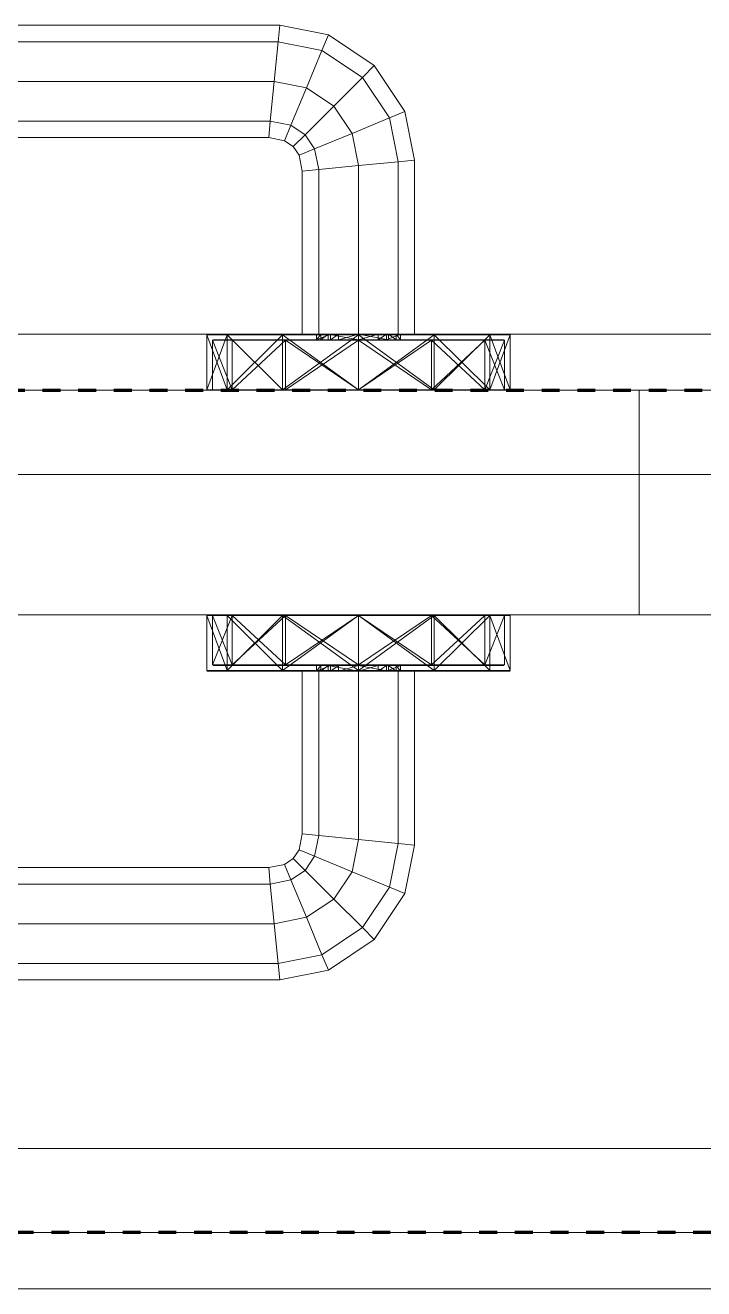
# Model space of a CAD drawing. Header units: millimetres. Extents: x -5300 to 98858, y -5196 to 93886.
# Drawn here: x 46512.7 to 46633.5, y 43005 to 43230 of the extents above; entities that cross this region are included whole.
import ezdxf

# ---------------------------------------------------------------- set-up
doc = ezdxf.new("R2010")
doc.units = ezdxf.units.MM
doc.linetypes.add('Штрих', pattern=[6.35, 3.175, -3.175])
doc.linetypes.add('Штрих_2_', pattern=[6.35, 3.175, -3.175])
for name, color, linetype, lineweight, true_color in [('_Разделитель помещений_', 4, 'Штрих', 70, 0x00ffff), ('Двери', 7, 'Continuous', 18, 0x7f7f7f), ('Стены', 7, 'Continuous', 18, 0x7f7f7f)]:
    doc.layers.add(name, color=color, linetype=linetype, lineweight=lineweight, true_color=true_color)

# ---------------------------------------------------------------- blocks, each defined once
blk = doc.blocks.new('СТВ_Перегородка_Кирпич 242319 - СТВ_Перегородка_Кирпич 2-249685-Подвал')
at = {"layer": 'Стены', "color": 254, "true_color": 0xd4d4d4}
blk.add_line((33750, 43150), (58000, 43150), dxfattribs=at)
blk = doc.blocks.new('СТВ_Перегородка_Кирпич 242319 - СТВ_Перегородка_Кирпич-249678-Подвал')
at = {"layer": 'Стены', "color": 254, "true_color": 0xd4d4d4}
for p, q in [((33750, 43165), (57830, 43165)), ((57830, 43165), (33750, 43165)), ((48235, 43165), (45265, 43165)), ((47610, 43165), (45910, 43165)), ((45910, 43165), (47610, 43165)), ((47610, 43165), (45910, 43165)), ((45910, 43165), (47610, 43165)), ((57830, 43150), (33750, 43150)), ((57830, 43150), (33750, 43150)), ((45250, 43150), (48250, 43150)), ((48250, 43150), (45250, 43150)), ((48250, 43150), (45250, 43150)), ((48235, 43150), (45265, 43150)), ((47610, 43150), (45910, 43150)), ((45910, 43150), (47610, 43150)), ((45910, 43150), (47610, 43150)), ((47610, 43150), (45910, 43150)), ((45910, 43150), (47610, 43150)), ((47610, 43150), (45910, 43150)), ((45910, 43150), (47610, 43150)), ((47610, 43150), (45910, 43150)), ((45250, 43030), (48250, 43030)), ((45250, 43030), (48250, 43030)), ((48250, 43030), (45250, 43030)), ((45250, 43030), (48250, 43030)), ((48250, 43030), (45250, 43030)), ((48235, 43030), (45265, 43030)), ((45910, 43030), (47610, 43030)), ((47610, 43030), (45910, 43030)), ((47610, 43030), (45910, 43030)), ((45910, 43030), (47610, 43030)), ((45910, 43030), (47610, 43030)), ((47610, 43030), (45910, 43030)), ((45910, 43030), (47610, 43030)), ((47610, 43030), (45910, 43030)), ((45250, 43015), (48250, 43015)), ((48250, 43015), (45250, 43015)), ((45265, 43015), (48235, 43015)), ((45910, 43015), (47610, 43015)), ((47610, 43015), (45910, 43015)), ((47610, 43015), (45910, 43015)), ((45910, 43015), (47610, 43015))]:
    blk.add_line(p, q, dxfattribs=at)
blk = doc.blocks.new('СТВ_Перегородка_Кирпич 242319 - СТВ_Перегородка_Кирпич 242319-249682-Подвал')
for name in ['СТВ_Перегородка_Кирпич 242319 - СТВ_Перегородка_Кирпич-249678-Подвал', 'СТВ_Перегородка_Кирпич 242319 - СТВ_Перегородка_Кирпич 2-249685-Подвал']:
    blk.add_blockref(name, (0, 0))
blk = doc.blocks.new('Д-29 242620 - Д-29-249708-Подвал')
at = {"layer": 'Двери', "color": 254, "true_color": 0xd4d4d4}
for p, q in [((46476.02, 43230), (46557.98, 43230)), ((46557.98, 43230), (46476.02, 43230)), ((46557.7, 43227.07), (46557.98, 43230)), ((46557.98, 43230), (46557.7, 43227.07)), ((46557.98, 43230), (46557.7, 43227.07)), ((46557.7, 43227.07), (46557.98, 43230)), ((46557.98, 43230), (46566.64, 43228.28)), ((46566.64, 43228.28), (46557.98, 43230)), ((46557.7, 43227.07), (46476.3, 43227.07)), ((46476.3, 43227.07), (46557.7, 43227.07)), ((46476.3, 43227.07), (46557.7, 43227.07)), ((46557.7, 43227.07), (46476.3, 43227.07)), ((46557, 43220), (46557.7, 43227.07)), ((46557.7, 43227.07), (46557, 43220)), ((46557.7, 43227.07), (46557, 43220)), ((46557, 43220), (46557.7, 43227.07)), ((46565.5, 43225.52), (46557.7, 43227.07)), ((46557.7, 43227.07), (46565.5, 43225.52)), ((46557.7, 43227.07), (46565.5, 43225.52)), ((46565.5, 43225.52), (46557.7, 43227.07)), ((46565.5, 43225.52), (46566.64, 43228.28)), ((46566.64, 43228.28), (46565.5, 43225.52)), ((46566.64, 43228.28), (46565.5, 43225.52)), ((46565.5, 43225.52), (46566.64, 43228.28)), ((46566.64, 43228.28), (46574.82, 43222.82)), ((46574.82, 43222.82), (46566.64, 43228.28)), ((46562.74, 43218.86), (46565.5, 43225.52)), ((46565.5, 43225.52), (46562.74, 43218.86)), ((46565.5, 43225.52), (46562.74, 43218.86)), ((46562.74, 43218.86), (46565.5, 43225.52)), ((46572.7, 43220.7), (46565.5, 43225.52)), ((46565.5, 43225.52), (46572.7, 43220.7)), ((46565.5, 43225.52), (46572.7, 43220.7)), ((46572.7, 43220.7), (46565.5, 43225.52)), ((46572.7, 43220.7), (46574.82, 43222.82)), ((46574.82, 43222.82), (46572.7, 43220.7)), ((46574.82, 43222.82), (46572.7, 43220.7)), ((46572.7, 43220.7), (46574.82, 43222.82)), ((46574.82, 43222.82), (46580.28, 43214.64)), ((46580.28, 43214.64), (46574.82, 43222.82)), ((46567.61, 43215.61), (46572.7, 43220.7)), ((46572.7, 43220.7), (46567.61, 43215.61)), ((46572.7, 43220.7), (46567.61, 43215.61)), ((46567.61, 43215.61), (46572.7, 43220.7)), ((46577.52, 43213.5), (46572.7, 43220.7)), ((46572.7, 43220.7), (46577.52, 43213.5)), ((46572.7, 43220.7), (46577.52, 43213.5)), ((46577.52, 43213.5), (46572.7, 43220.7)), ((46557, 43220), (46477, 43220)), ((46477, 43220), (46557, 43220)), ((46477, 43220), (46557, 43220)), ((46557, 43220), (46477, 43220)), ((46556.3, 43212.93), (46557, 43220)), ((46557, 43220), (46556.3, 43212.93)), ((46557, 43220), (46556.3, 43212.93)), ((46556.3, 43212.93), (46557, 43220)), ((46562.74, 43218.86), (46557, 43220)), ((46557, 43220), (46562.74, 43218.86)), ((46557, 43220), (46562.74, 43218.86)), ((46562.74, 43218.86), (46557, 43220)), ((46559.98, 43212.2), (46562.74, 43218.86)), ((46562.74, 43218.86), (46559.98, 43212.2)), ((46562.74, 43218.86), (46559.98, 43212.2)), ((46559.98, 43212.2), (46562.74, 43218.86)), ((46567.61, 43215.61), (46562.74, 43218.86)), ((46562.74, 43218.86), (46567.61, 43215.61)), ((46562.74, 43218.86), (46567.61, 43215.61)), ((46567.61, 43215.61), (46562.74, 43218.86)), ((46562.51, 43210.51), (46567.61, 43215.61)), ((46567.61, 43215.61), (46562.51, 43210.51)), ((46567.61, 43215.61), (46562.51, 43210.51)), ((46562.51, 43210.51), (46567.61, 43215.61)), ((46570.86, 43210.74), (46567.61, 43215.61)), ((46567.61, 43215.61), (46570.86, 43210.74)), ((46567.61, 43215.61), (46570.86, 43210.74)), ((46570.86, 43210.74), (46567.61, 43215.61)), ((46577.52, 43213.5), (46580.28, 43214.64)), ((46580.28, 43214.64), (46577.52, 43213.5)), ((46580.28, 43214.64), (46577.52, 43213.5)), ((46577.52, 43213.5), (46580.28, 43214.64)), ((46580.28, 43214.64), (46582, 43205.98)), ((46582, 43205.98), (46580.28, 43214.64)), ((46556.3, 43212.93), (46477.7, 43212.93)), ((46477.7, 43212.93), (46556.3, 43212.93)), ((46477.7, 43212.93), (46556.3, 43212.93)), ((46556.3, 43212.93), (46477.7, 43212.93)), ((46556.02, 43210), (46556.3, 43212.93)), ((46556.3, 43212.93), (46556.02, 43210)), ((46556.3, 43212.93), (46556.02, 43210)), ((46556.02, 43210), (46556.3, 43212.93)), ((46559.98, 43212.2), (46556.3, 43212.93)), ((46556.3, 43212.93), (46559.98, 43212.2)), ((46556.3, 43212.93), (46559.98, 43212.2)), ((46559.98, 43212.2), (46556.3, 43212.93)), ((46558.84, 43209.44), (46559.98, 43212.2)), ((46559.98, 43212.2), (46558.84, 43209.44)), ((46559.98, 43212.2), (46558.84, 43209.44)), ((46558.84, 43209.44), (46559.98, 43212.2)), ((46562.51, 43210.51), (46559.98, 43212.2)), ((46559.98, 43212.2), (46562.51, 43210.51)), ((46559.98, 43212.2), (46562.51, 43210.51)), ((46562.51, 43210.51), (46559.98, 43212.2)), ((46570.86, 43210.74), (46577.52, 43213.5)), ((46577.52, 43213.5), (46570.86, 43210.74)), ((46577.52, 43213.5), (46570.86, 43210.74)), ((46570.86, 43210.74), (46577.52, 43213.5)), ((46579.07, 43205.7), (46577.52, 43213.5)), ((46577.52, 43213.5), (46579.07, 43205.7)), ((46577.52, 43213.5), (46579.07, 43205.7)), ((46579.07, 43205.7), (46577.52, 43213.5)), ((46556.02, 43210), (46477.98, 43210)), ((46477.98, 43210), (46556.02, 43210)), ((46558.84, 43209.44), (46556.02, 43210)), ((46556.02, 43210), (46558.84, 43209.44)), ((46560.4, 43208.4), (46558.84, 43209.44)), ((46558.84, 43209.44), (46560.4, 43208.4)), ((46560.4, 43208.4), (46562.51, 43210.51)), ((46562.51, 43210.51), (46560.4, 43208.4)), ((46562.51, 43210.51), (46560.4, 43208.4)), ((46560.4, 43208.4), (46562.51, 43210.51)), ((46564.2, 43207.98), (46562.51, 43210.51)), ((46562.51, 43210.51), (46564.2, 43207.98)), ((46562.51, 43210.51), (46564.2, 43207.98)), ((46564.2, 43207.98), (46562.51, 43210.51)), ((46564.2, 43207.98), (46570.86, 43210.74)), ((46570.86, 43210.74), (46564.2, 43207.98)), ((46570.86, 43210.74), (46564.2, 43207.98)), ((46564.2, 43207.98), (46570.86, 43210.74)), ((46572, 43205), (46570.86, 43210.74)), ((46570.86, 43210.74), (46572, 43205)), ((46570.86, 43210.74), (46572, 43205)), ((46572, 43205), (46570.86, 43210.74)), ((46561.44, 43206.84), (46560.4, 43208.4)), ((46560.4, 43208.4), (46561.44, 43206.84)), ((46561.44, 43206.84), (46564.2, 43207.98)), ((46564.2, 43207.98), (46561.44, 43206.84)), ((46564.2, 43207.98), (46561.44, 43206.84)), ((46561.44, 43206.84), (46564.2, 43207.98)), ((46562, 43204.02), (46561.44, 43206.84)), ((46561.44, 43206.84), (46562, 43204.02)), ((46564.93, 43204.3), (46564.2, 43207.98)), ((46564.2, 43207.98), (46564.93, 43204.3)), ((46564.2, 43207.98), (46564.93, 43204.3)), ((46564.93, 43204.3), (46564.2, 43207.98)), ((46564.93, 43204.3), (46572, 43205)), ((46572, 43205), (46564.93, 43204.3)), ((46572, 43205), (46564.93, 43204.3)), ((46564.93, 43204.3), (46572, 43205)), ((46572, 43205), (46579.07, 43205.7)), ((46579.07, 43205.7), (46572, 43205)), ((46579.07, 43205.7), (46572, 43205)), ((46572, 43205), (46579.07, 43205.7)), ((46572, 43175), (46572, 43205)), ((46572, 43205), (46572, 43175)), ((46572, 43205), (46572, 43175)), ((46572, 43175), (46572, 43205)), ((46579.07, 43205.7), (46582, 43205.98)), ((46582, 43205.98), (46579.07, 43205.7)), ((46582, 43205.98), (46579.07, 43205.7)), ((46579.07, 43205.7), (46582, 43205.98)), ((46579.07, 43175), (46579.07, 43205.7)), ((46579.07, 43205.7), (46579.07, 43175)), ((46579.07, 43205.7), (46579.07, 43175)), ((46579.07, 43175), (46579.07, 43205.7)), ((46582, 43205.98), (46582, 43175)), ((46582, 43175), (46582, 43205.98)), ((46562, 43204.02), (46564.93, 43204.3)), ((46564.93, 43204.3), (46562, 43204.02)), ((46564.93, 43204.3), (46562, 43204.02)), ((46562, 43204.02), (46564.93, 43204.3)), ((46562, 43175), (46562, 43204.02)), ((46562, 43204.02), (46562, 43175)), ((46564.93, 43175), (46564.93, 43204.3)), ((46564.93, 43204.3), (46564.93, 43175)), ((46564.93, 43204.3), (46564.93, 43175)), ((46564.93, 43175), (46564.93, 43204.3)), ((45900, 43175), (47620, 43175)), ((47620, 43175), (45900, 43175)), ((47520, 43175), (46000, 43175)), ((46000, 43175), (47520, 43175)), ((46548.62, 43175), (46545, 43175)), ((46545, 43175), (46548.62, 43175)), ((46545, 43175), (46558.5, 43175)), ((46548.62, 43174.9), (46545, 43174.9)), ((46548.62, 43174.9), (46545, 43174.9)), ((46545, 43165.1), (46545, 43174.9)), ((46548.62, 43174.9), (46545, 43165.1)), ((46548.62, 43165.1), (46545, 43174.9)), ((46548.62, 43174.9), (46545, 43174.9)), ((46545, 43174.9), (46548.62, 43174.9)), ((46545, 43174.9), (46545, 43165.1)), ((46548.62, 43174.9), (46545, 43165.1)), ((46545, 43174.9), (46548.62, 43165.1)), ((46548.7, 43175), (46545.1, 43175)), ((46548.7, 43175), (46545.1, 43175)), ((46567, 43175), (46545.1, 43175)), ((46567, 43175), (46545.1, 43175)), ((46567, 43175), (46545.1, 43175)), ((46549.48, 43173.9), (46546, 43173.9)), ((46549.48, 43173.9), (46546, 43173.9)), ((46546, 43173.9), (46546, 43165.1)), ((46549.48, 43165.1), (46546, 43173.9)), ((46549.48, 43165.1), (46546, 43173.9)), ((46549.57, 43174), (46546.1, 43174)), ((46549.57, 43174), (46546.1, 43174)), ((46567, 43174), (46546.1, 43174)), ((46567, 43174), (46546.1, 43174)), ((46567, 43174), (46546.1, 43174)), ((46558.5, 43175), (46548.62, 43175)), ((46548.62, 43175), (46558.5, 43175)), ((46548.62, 43175), (46558.5, 43175)), ((46558.5, 43174.9), (46548.62, 43174.9)), ((46558.5, 43174.9), (46548.62, 43174.9)), ((46558.5, 43165.1), (46548.62, 43174.9)), ((46558.5, 43174.9), (46548.62, 43165.1)), ((46548.62, 43165.1), (46548.62, 43174.9)), ((46548.62, 43165.1), (46548.62, 43174.9)), ((46558.5, 43174.9), (46548.62, 43174.9)), ((46558.5, 43174.9), (46548.62, 43174.9)), ((46558.5, 43174.9), (46548.62, 43165.1)), ((46558.5, 43165.1), (46548.62, 43174.9)), ((46548.62, 43174.9), (46548.62, 43165.1)), ((46548.62, 43174.9), (46548.62, 43165.1)), ((46558.55, 43175), (46548.7, 43175)), ((46558.55, 43175), (46548.7, 43175)), ((46567, 43175), (46548.7, 43175)), ((46564.53, 43175), (46548.7, 43175)), ((46565.28, 43175), (46548.7, 43175)), ((46548.7, 43175), (46567, 43175)), ((46567, 43175), (46548.7, 43175)), ((46559, 43173.9), (46549.48, 43173.9)), ((46559, 43173.9), (46549.48, 43173.9)), ((46559, 43173.9), (46549.48, 43165.1)), ((46559, 43173.9), (46549.48, 43165.1)), ((46549.48, 43173.9), (46549.48, 43165.1)), ((46549.48, 43173.9), (46549.48, 43165.1)), ((46559.05, 43174), (46549.57, 43174)), ((46559.05, 43174), (46549.57, 43174)), ((46565.28, 43174), (46549.57, 43174)), ((46567, 43174), (46549.57, 43174)), ((46564.53, 43174), (46549.57, 43174)), ((46549.57, 43174), (46567, 43174)), ((46567, 43174), (46549.57, 43174)), ((46572, 43175), (46558.5, 43175)), ((46572, 43175), (46558.5, 43175)), ((46585.5, 43175), (46558.5, 43175)), ((46585.5, 43175), (46558.5, 43175)), ((46585.5, 43175), (46558.5, 43175)), ((46558.5, 43175), (46558.5, 43175)), ((46572, 43174.9), (46558.5, 43174.9)), ((46572, 43174.9), (46558.5, 43174.9)), ((46572, 43174.9), (46558.5, 43165.1)), ((46572, 43165.1), (46558.5, 43174.9)), ((46558.5, 43165.1), (46558.5, 43174.9)), ((46558.5, 43165.1), (46558.5, 43174.9)), ((46572, 43174.9), (46558.5, 43174.9)), ((46572, 43174.9), (46558.5, 43174.9)), ((46572, 43174.9), (46558.5, 43165.1)), ((46558.5, 43174.9), (46558.5, 43165.1)), ((46572, 43174.9), (46558.5, 43165.1)), ((46558.5, 43174.9), (46558.5, 43165.1)), ((46572, 43175), (46558.55, 43175)), ((46572, 43175), (46558.55, 43175)), ((46558.55, 43175), (46567, 43175)), ((46558.55, 43175), (46567, 43175)), ((46558.55, 43175), (46568.46, 43175)), ((46566.62, 43175), (46558.55, 43175)), ((46565.28, 43175), (46558.55, 43175)), ((46572, 43173.9), (46559, 43173.9)), ((46572, 43173.9), (46559, 43173.9)), ((46572, 43173.9), (46559, 43165.1)), ((46572, 43165.1), (46559, 43173.9)), ((46559, 43173.9), (46559, 43165.1)), ((46559, 43173.9), (46559, 43165.1)), ((46572, 43174), (46559.05, 43174)), ((46572, 43174), (46559.05, 43174)), ((46566.62, 43174), (46559.05, 43174)), ((46559.05, 43174), (46565.28, 43174)), ((46568.46, 43174), (46559.05, 43174)), ((46567, 43174), (46559.05, 43174)), ((46567, 43174), (46559.05, 43174)), ((46564.93, 43175), (46562, 43175)), ((46562, 43175), (46564.93, 43175)), ((46564.53, 43174), (46564.53, 43175)), ((46564.53, 43175), (46565.28, 43175)), ((46564.53, 43175), (46567, 43175)), ((46564.53, 43174), (46565.28, 43175)), ((46564.53, 43174), (46567, 43175)), ((46564.53, 43175), (46567, 43175)), ((46565.28, 43174), (46564.53, 43174)), ((46564.53, 43174), (46567, 43174)), ((46564.53, 43174), (46567, 43174)), ((46572, 43175), (46564.93, 43175)), ((46564.93, 43175), (46572, 43175)), ((46566.62, 43175), (46565.28, 43175)), ((46565.28, 43174), (46566.62, 43175)), ((46565.28, 43174), (46565.28, 43175)), ((46566.62, 43174), (46565.28, 43174)), ((46572, 43175), (46566.62, 43175)), ((46572, 43174), (46566.62, 43175)), ((46566.62, 43174), (46566.62, 43175)), ((46572, 43175), (46566.62, 43175)), ((46572, 43174), (46566.62, 43174)), ((46572, 43174), (46566.62, 43174)), ((46567, 43175), (46568.46, 43175)), ((46567, 43175), (46567, 43174)), ((46567, 43174), (46567, 43175)), ((46567, 43175), (46567, 43175)), ((46567, 43175), (46567, 43174)), ((46567, 43175), (46567, 43175)), ((46567, 43175), (46567, 43174)), ((46568.46, 43175), (46567, 43174)), ((46567, 43174), (46567, 43175)), ((46567, 43174), (46567, 43175)), ((46567, 43174), (46567, 43175)), ((46567, 43175), (46567, 43174)), ((46567, 43175), (46567, 43175)), ((46567, 43175), (46567, 43175)), ((46567, 43174), (46567, 43175)), ((46567, 43174), (46567, 43175)), ((46567, 43174), (46567, 43175)), ((46567, 43175), (46567, 43175)), ((46568.46, 43174), (46567, 43174)), ((46567, 43174), (46567, 43174)), ((46567, 43174), (46567, 43174)), ((46567, 43174), (46567, 43174)), ((46567, 43174), (46567, 43174)), ((46567, 43174), (46567, 43174)), ((46572, 43175), (46568.46, 43175)), ((46572, 43175), (46568.46, 43175)), ((46572, 43175), (46568.46, 43174)), ((46568.46, 43175), (46568.46, 43174)), ((46572, 43174), (46568.46, 43174)), ((46572, 43174), (46568.46, 43174)), ((46585.45, 43175), (46572, 43175)), ((46585.45, 43175), (46572, 43175)), ((46577.38, 43175), (46572, 43175)), ((46572, 43175), (46575.53, 43175)), ((46577.38, 43174), (46572, 43175)), ((46572, 43174), (46572, 43175)), ((46577.38, 43175), (46572, 43175)), ((46572, 43175), (46572, 43175)), ((46572, 43175), (46575.53, 43175)), ((46572, 43175), (46572, 43174)), ((46575.53, 43175), (46572, 43174)), ((46572, 43175), (46572, 43175)), ((46572, 43175), (46585.5, 43175)), ((46585.5, 43175), (46572, 43175)), ((46579.07, 43175), (46572, 43175)), ((46572, 43175), (46579.07, 43175)), ((46585.5, 43174.9), (46572, 43174.9)), ((46585.5, 43174.9), (46572, 43174.9)), ((46585.5, 43165.1), (46572, 43174.9)), ((46585.5, 43174.9), (46572, 43165.1)), ((46572, 43165.1), (46572, 43174.9)), ((46572, 43165.1), (46572, 43174.9)), ((46585.5, 43174.9), (46572, 43174.9)), ((46585.5, 43174.9), (46572, 43174.9)), ((46572, 43174.9), (46572, 43165.1)), ((46572, 43174.9), (46585.5, 43165.1)), ((46585.5, 43174.9), (46572, 43165.1)), ((46572, 43174.9), (46572, 43165.1)), ((46584.95, 43174), (46572, 43174)), ((46584.95, 43174), (46572, 43174)), ((46577.38, 43174), (46572, 43174)), ((46575.53, 43174), (46572, 43174)), ((46577.38, 43174), (46572, 43174)), ((46572, 43174), (46572, 43174)), ((46575.53, 43174), (46572, 43174)), ((46572, 43174), (46572, 43174)), ((46585, 43173.9), (46572, 43173.9)), ((46585, 43173.9), (46572, 43173.9)), ((46585, 43173.9), (46572, 43165.1)), ((46572, 43173.9), (46572, 43165.1)), ((46572, 43173.9), (46572, 43165.1)), ((46572, 43173.9), (46585, 43165.1)), ((46577, 43175), (46575.53, 43175)), ((46577, 43175), (46575.53, 43174)), ((46585.45, 43175), (46575.53, 43175)), ((46575.53, 43175), (46575.53, 43174)), ((46577, 43174), (46575.53, 43174)), ((46575.53, 43174), (46584.95, 43174)), ((46577, 43174), (46577, 43175)), ((46579.47, 43175), (46577, 43175)), ((46577, 43175), (46577, 43174)), ((46577, 43174), (46579.47, 43175)), ((46577, 43174), (46577, 43175)), ((46577, 43174), (46577, 43175)), ((46577, 43174), (46577, 43175)), ((46579.47, 43175), (46577, 43175)), ((46577, 43175), (46577, 43175)), ((46577, 43175), (46577, 43175)), ((46577, 43175), (46595.3, 43175)), ((46577, 43175), (46598.9, 43175)), ((46577, 43175), (46577, 43175)), ((46577, 43175), (46577, 43174)), ((46577, 43175), (46598.9, 43175)), ((46577, 43175), (46577, 43175)), ((46577, 43175), (46577, 43174)), ((46577, 43175), (46577, 43174)), ((46577, 43175), (46598.9, 43175)), ((46577, 43175), (46595.3, 43175)), ((46577, 43175), (46577, 43175)), ((46577, 43175), (46577, 43174)), ((46577, 43175), (46577, 43174)), ((46577, 43175), (46577, 43174)), ((46577, 43175), (46595.3, 43175)), ((46577, 43175), (46585.45, 43175)), ((46577, 43175), (46585.45, 43175)), ((46579.47, 43174), (46577, 43174)), ((46579.47, 43174), (46577, 43174)), ((46577, 43174), (46577, 43174)), ((46577, 43174), (46594.43, 43174)), ((46577, 43174), (46577, 43174)), ((46577, 43174), (46597.9, 43174)), ((46577, 43174), (46577, 43174)), ((46577, 43174), (46584.95, 43174)), ((46577, 43174), (46577, 43174)), ((46577, 43174), (46584.95, 43174)), ((46577, 43174), (46594.43, 43174)), ((46577, 43174), (46577, 43174)), ((46577, 43174), (46597.9, 43174)), ((46577, 43174), (46594.43, 43174)), ((46577, 43174), (46597.9, 43174)), ((46577.38, 43175), (46578.72, 43175)), ((46578.72, 43174), (46577.38, 43175)), ((46577.38, 43174), (46577.38, 43175)), ((46577.38, 43175), (46585.45, 43175)), ((46578.72, 43174), (46577.38, 43174)), ((46584.95, 43174), (46577.38, 43174)), ((46579.47, 43175), (46578.72, 43175)), ((46579.47, 43174), (46578.72, 43175)), ((46578.72, 43174), (46578.72, 43175)), ((46578.72, 43175), (46585.45, 43175)), ((46578.72, 43175), (46595.3, 43175)), ((46579.47, 43174), (46578.72, 43174)), ((46594.43, 43174), (46578.72, 43174)), ((46584.95, 43174), (46578.72, 43174)), ((46582, 43175), (46579.07, 43175)), ((46579.07, 43175), (46582, 43175)), ((46579.47, 43174), (46579.47, 43175)), ((46579.47, 43175), (46595.3, 43175)), ((46579.47, 43174), (46594.43, 43174)), ((46594.43, 43174), (46584.95, 43174)), ((46584.95, 43174), (46594.43, 43174)), ((46585, 43173.9), (46594.52, 43173.9)), ((46585, 43173.9), (46594.52, 43173.9)), ((46585, 43173.9), (46585, 43165.1)), ((46594.52, 43173.9), (46585, 43165.1)), ((46585, 43173.9), (46585, 43165.1)), ((46585, 43173.9), (46594.52, 43165.1)), ((46585.45, 43175), (46595.3, 43175)), ((46595.3, 43175), (46585.45, 43175)), ((46585.5, 43175), (46595.38, 43175)), ((46595.38, 43175), (46585.5, 43175)), ((46585.5, 43175), (46599, 43175)), ((46585.5, 43175), (46595.38, 43175)), ((46585.5, 43175), (46585.5, 43175)), ((46595.38, 43174.9), (46585.5, 43174.9)), ((46595.38, 43174.9), (46585.5, 43174.9)), ((46585.5, 43165.1), (46595.38, 43174.9)), ((46585.5, 43165.1), (46585.5, 43174.9)), ((46595.38, 43165.1), (46585.5, 43174.9)), ((46585.5, 43165.1), (46585.5, 43174.9)), ((46585.5, 43174.9), (46595.38, 43174.9)), ((46595.38, 43174.9), (46585.5, 43174.9)), ((46585.5, 43174.9), (46585.5, 43165.1)), ((46585.5, 43174.9), (46595.38, 43165.1)), ((46595.38, 43165.1), (46585.5, 43174.9)), ((46585.5, 43174.9), (46585.5, 43165.1)), ((46594.43, 43174), (46597.9, 43174)), ((46597.9, 43174), (46594.43, 43174)), ((46594.52, 43173.9), (46598, 43173.9)), ((46598, 43173.9), (46594.52, 43173.9)), ((46594.52, 43173.9), (46594.52, 43165.1)), ((46594.52, 43165.1), (46598, 43173.9)), ((46598, 43165.1), (46594.52, 43173.9)), ((46594.52, 43173.9), (46594.52, 43165.1)), ((46595.3, 43175), (46598.9, 43175)), ((46598.9, 43175), (46595.3, 43175)), ((46595.38, 43175), (46599, 43175)), ((46599, 43175), (46595.38, 43175)), ((46595.38, 43174.9), (46599, 43174.9)), ((46599, 43174.9), (46595.38, 43174.9)), ((46595.38, 43165.1), (46595.38, 43174.9)), ((46595.38, 43174.9), (46599, 43165.1)), ((46599, 43174.9), (46595.38, 43165.1)), ((46595.38, 43165.1), (46595.38, 43174.9)), ((46595.38, 43174.9), (46599, 43174.9)), ((46599, 43174.9), (46595.38, 43174.9)), ((46595.38, 43174.9), (46595.38, 43165.1)), ((46595.38, 43174.9), (46599, 43165.1)), ((46599, 43174.9), (46595.38, 43165.1)), ((46595.38, 43174.9), (46595.38, 43165.1)), ((46598, 43173.9), (46598, 43165.1)), ((46599, 43165.1), (46599, 43174.9)), ((46599, 43174.9), (46599, 43165.1)), ((47620, 43165), (45900, 43165)), ((45900, 43165), (47620, 43165)), ((45910, 43165), (47610, 43165)), ((47610, 43165), (45910, 43165)), ((47522, 43165), (45998, 43165)), ((45998, 43165), (47522, 43165)), ((45998, 43165), (46622, 43165)), ((45998, 43165), (46622, 43165)), ((46622, 43165), (45998, 43165)), ((46622, 43165), (45998, 43165)), ((47520, 43165), (46000, 43165)), ((46000, 43165), (47520, 43165)), ((46548.62, 43165.1), (46545, 43165.1)), ((46548.62, 43165.1), (46545, 43165.1)), ((46548.62, 43165.1), (46545, 43165.1)), ((46545, 43165.1), (46548.62, 43165.1)), ((46548.62, 43165), (46545, 43165)), ((46545, 43165), (46548.62, 43165)), ((46558.5, 43165), (46545, 43165)), ((46548.7, 43165), (46545.1, 43165)), ((46548.7, 43165), (46545.1, 43165)), ((46549.4, 43165), (46545.1, 43165)), ((46549.4, 43165), (46545.1, 43165)), ((46545.9, 43165), (46545.1, 43165)), ((46549.4, 43165), (46545.9, 43165)), ((46549.4, 43165), (46545.9, 43165)), ((46549.48, 43165.1), (46546, 43165.1)), ((46549.48, 43165.1), (46546, 43165.1)), ((46558.5, 43165.1), (46548.62, 43165.1)), ((46558.5, 43165.1), (46548.62, 43165.1)), ((46558.5, 43165.1), (46548.62, 43165.1)), ((46558.5, 43165.1), (46548.62, 43165.1)), ((46558.5, 43165), (46548.62, 43165)), ((46548.62, 43165), (46558.5, 43165)), ((46558.5, 43165), (46548.62, 43165)), ((46558.55, 43165), (46548.7, 43165)), ((46558.55, 43165), (46548.7, 43165)), ((46558.95, 43165), (46548.7, 43165)), ((46558.95, 43165), (46548.7, 43165)), ((46549.4, 43165), (46548.7, 43165)), ((46549.4, 43165), (46548.7, 43165)), ((46558.95, 43165), (46549.4, 43165)), ((46558.95, 43165), (46549.4, 43165)), ((46559, 43165.1), (46549.48, 43165.1)), ((46559, 43165.1), (46549.48, 43165.1)), ((46572, 43165.1), (46558.5, 43165.1)), ((46572, 43165.1), (46558.5, 43165.1)), ((46572, 43165.1), (46558.5, 43165.1)), ((46572, 43165.1), (46558.5, 43165.1)), ((46572, 43165), (46558.5, 43165)), ((46558.5, 43165), (46572, 43165)), ((46558.5, 43165), (46558.5, 43165)), ((46558.5, 43165), (46585.5, 43165)), ((46558.5, 43165), (46585.5, 43165)), ((46558.5, 43165), (46585.5, 43165)), ((46572, 43165), (46558.55, 43165)), ((46572, 43165), (46558.55, 43165)), ((46558.95, 43165), (46558.55, 43165)), ((46558.95, 43165), (46558.55, 43165)), ((46572, 43165), (46558.95, 43165)), ((46572, 43165), (46558.95, 43165)), ((46572, 43165), (46558.95, 43165)), ((46572, 43165), (46558.95, 43165)), ((46572, 43165.1), (46559, 43165.1)), ((46572, 43165.1), (46559, 43165.1)), ((46585, 43165.1), (46572, 43165.1)), ((46585.5, 43165.1), (46572, 43165.1)), ((46585.5, 43165.1), (46572, 43165.1)), ((46572, 43165.1), (46585, 43165.1)), ((46572, 43165.1), (46585.5, 43165.1)), ((46585.5, 43165.1), (46572, 43165.1)), ((46585.05, 43165), (46572, 43165)), ((46585.45, 43165), (46572, 43165)), ((46585.05, 43165), (46572, 43165)), ((46585.45, 43165), (46572, 43165)), ((46585.05, 43165), (46572, 43165)), ((46572, 43165), (46572, 43165)), ((46585.05, 43165), (46572, 43165)), ((46572, 43165), (46572, 43165)), ((46572, 43165), (46585.5, 43165)), ((46572, 43165), (46585.5, 43165)), ((46594.52, 43165.1), (46585, 43165.1)), ((46585, 43165.1), (46594.52, 43165.1)), ((46585.05, 43165), (46594.6, 43165)), ((46594.6, 43165), (46585.05, 43165)), ((46585.05, 43165), (46585.45, 43165)), ((46585.05, 43165), (46585.45, 43165)), ((46595.3, 43165), (46585.45, 43165)), ((46595.3, 43165), (46585.45, 43165)), ((46594.6, 43165), (46585.45, 43165)), ((46594.6, 43165), (46585.45, 43165)), ((46585.5, 43165.1), (46595.38, 43165.1)), ((46595.38, 43165.1), (46585.5, 43165.1)), ((46585.5, 43165.1), (46595.38, 43165.1)), ((46595.38, 43165.1), (46585.5, 43165.1)), ((46585.5, 43165), (46595.38, 43165)), ((46595.38, 43165), (46585.5, 43165)), ((46585.5, 43165), (46585.5, 43165)), ((46595.38, 43165), (46585.5, 43165)), ((46599, 43165), (46585.5, 43165)), ((46594.52, 43165.1), (46598, 43165.1)), ((46598, 43165.1), (46594.52, 43165.1)), ((46594.6, 43165), (46598.1, 43165)), ((46598.1, 43165), (46594.6, 43165)), ((46594.6, 43165), (46595.3, 43165)), ((46594.6, 43165), (46598.9, 43165)), ((46598.9, 43165), (46594.6, 43165)), ((46594.6, 43165), (46595.3, 43165)), ((46595.3, 43165), (46598.9, 43165)), ((46598.9, 43165), (46595.3, 43165)), ((46595.38, 43165.1), (46599, 43165.1)), ((46599, 43165.1), (46595.38, 43165.1)), ((46595.38, 43165.1), (46599, 43165.1)), ((46599, 43165.1), (46595.38, 43165.1)), ((46595.38, 43165), (46599, 43165)), ((46599, 43165), (46595.38, 43165)), ((46598.1, 43165), (46598.9, 43165)), ((46622, 43125), (46622, 43165)), ((46622, 43165), (47522, 43165)), ((46622, 43165), (46622, 43125)), ((46622, 43125), (46622, 43165)), ((46622, 43165), (46622, 43165)), ((47522, 43165), (46622, 43165)), ((46622, 43165), (46622, 43165)), ((46622, 43165), (47522, 43165)), ((46622, 43165), (46622, 43125)), ((47522, 43165), (46622, 43165)), ((46622, 43165), (46622, 43125)), ((46622, 43165), (46622, 43165)), ((46622, 43165), (46622, 43165)), ((46622, 43165), (46622, 43125)), ((46622, 43125), (46622, 43165)), ((46622, 43125), (46622, 43165)), ((47522, 43125), (45998, 43125)), ((45998, 43125), (47522, 43125)), ((46622, 43125), (45998, 43125)), ((45998, 43125), (46622, 43125)), ((46622, 43125), (45998, 43125)), ((45998, 43125), (46622, 43125)), ((47510, 43125), (46010, 43125)), ((46010, 43125), (47510, 43125)), ((46548.62, 43125), (46545, 43125)), ((46545, 43125), (46548.62, 43125)), ((46545, 43125), (46558.5, 43125)), ((46548.62, 43124.9), (46545, 43124.9)), ((46548.62, 43124.9), (46545, 43124.9)), ((46545, 43124.9), (46545, 43115.1)), ((46548.62, 43115.1), (46545, 43124.9)), ((46548.62, 43115.1), (46545, 43124.9)), ((46548.62, 43124.9), (46545, 43124.9)), ((46545, 43124.9), (46548.62, 43124.9)), ((46545, 43124.9), (46545, 43115.1)), ((46548.62, 43115.1), (46545, 43124.9)), ((46545, 43124.9), (46548.62, 43115.1)), ((46548.7, 43125), (46545.1, 43125)), ((46548.7, 43125), (46545.1, 43125)), ((46549.4, 43125), (46545.1, 43125)), ((46549.4, 43125), (46545.1, 43125)), ((46545.9, 43125), (46545.1, 43125)), ((46549.4, 43125), (46545.9, 43125)), ((46549.4, 43125), (46545.9, 43125)), ((46549.48, 43124.9), (46546, 43124.9)), ((46549.48, 43124.9), (46546, 43124.9)), ((46546, 43124.9), (46546, 43116.1)), ((46549.48, 43124.9), (46546, 43116.1)), ((46549.48, 43116.1), (46546, 43124.9)), ((46558.5, 43125), (46548.62, 43125)), ((46548.62, 43125), (46558.5, 43125)), ((46548.62, 43125), (46558.5, 43125)), ((46558.5, 43124.9), (46548.62, 43124.9)), ((46558.5, 43124.9), (46548.62, 43124.9)), ((46558.5, 43124.9), (46548.62, 43115.1)), ((46558.5, 43115.1), (46548.62, 43124.9)), ((46548.62, 43124.9), (46548.62, 43115.1)), ((46548.62, 43115.1), (46548.62, 43124.9)), ((46558.5, 43124.9), (46548.62, 43124.9)), ((46548.62, 43124.9), (46558.5, 43124.9)), ((46558.5, 43115.1), (46548.62, 43124.9)), ((46548.62, 43124.9), (46548.62, 43115.1)), ((46548.62, 43124.9), (46548.62, 43115.1)), ((46548.62, 43124.9), (46558.5, 43115.1)), ((46558.55, 43125), (46548.7, 43125)), ((46558.55, 43125), (46548.7, 43125)), ((46558.95, 43125), (46548.7, 43125)), ((46558.95, 43125), (46548.7, 43125)), ((46549.4, 43125), (46548.7, 43125)), ((46548.7, 43125), (46549.4, 43125)), ((46558.95, 43125), (46549.4, 43125)), ((46558.95, 43125), (46549.4, 43125)), ((46559, 43124.9), (46549.48, 43124.9)), ((46559, 43124.9), (46549.48, 43124.9)), ((46559, 43124.9), (46549.48, 43116.1)), ((46559, 43116.1), (46549.48, 43124.9)), ((46549.48, 43124.9), (46549.48, 43116.1)), ((46549.48, 43116.1), (46549.48, 43124.9)), ((46572, 43125), (46558.5, 43125)), ((46572, 43125), (46558.5, 43125)), ((46585.5, 43125), (46558.5, 43125)), ((46585.5, 43125), (46558.5, 43125)), ((46585.5, 43125), (46558.5, 43125)), ((46558.5, 43125), (46558.5, 43125)), ((46572, 43124.9), (46558.5, 43124.9)), ((46572, 43124.9), (46558.5, 43124.9)), ((46572, 43124.9), (46558.5, 43115.1)), ((46572, 43115.1), (46558.5, 43124.9)), ((46558.5, 43124.9), (46558.5, 43115.1)), ((46558.5, 43115.1), (46558.5, 43124.9)), ((46572, 43124.9), (46558.5, 43124.9)), ((46558.5, 43124.9), (46572, 43124.9)), ((46572, 43124.9), (46558.5, 43115.1)), ((46558.5, 43124.9), (46558.5, 43115.1)), ((46558.5, 43124.9), (46558.5, 43115.1)), ((46558.5, 43124.9), (46572, 43115.1)), ((46572, 43125), (46558.55, 43125)), ((46572, 43125), (46558.55, 43125)), ((46558.95, 43125), (46558.55, 43125)), ((46558.55, 43125), (46558.95, 43125)), ((46572, 43125), (46558.95, 43125)), ((46572, 43125), (46558.95, 43125)), ((46572, 43125), (46558.95, 43125)), ((46572, 43125), (46558.95, 43125)), ((46572, 43124.9), (46559, 43124.9)), ((46572, 43124.9), (46559, 43124.9)), ((46572, 43124.9), (46559, 43116.1)), ((46572, 43116.1), (46559, 43124.9)), ((46559, 43124.9), (46559, 43116.1)), ((46559, 43116.1), (46559, 43124.9)), ((46585.05, 43125), (46572, 43125)), ((46585.45, 43125), (46572, 43125)), ((46585.45, 43125), (46572, 43125)), ((46585.05, 43125), (46572, 43125)), ((46585.05, 43125), (46572, 43125)), ((46572, 43125), (46572, 43125)), ((46585.05, 43125), (46572, 43125)), ((46572, 43125), (46572, 43125)), ((46572, 43125), (46585.5, 43125)), ((46585.5, 43125), (46572, 43125)), ((46585.5, 43124.9), (46572, 43124.9)), ((46585, 43124.9), (46572, 43124.9)), ((46585, 43124.9), (46572, 43124.9)), ((46585.5, 43124.9), (46572, 43124.9)), ((46585.5, 43124.9), (46572, 43115.1)), ((46572, 43124.9), (46572, 43115.1)), ((46585, 43124.9), (46572, 43116.1)), ((46585, 43116.1), (46572, 43124.9)), ((46572, 43124.9), (46572, 43116.1)), ((46585.5, 43115.1), (46572, 43124.9)), ((46572, 43115.1), (46572, 43124.9)), ((46572, 43116.1), (46572, 43124.9)), ((46585.5, 43124.9), (46572, 43124.9)), ((46572, 43124.9), (46585.5, 43124.9)), ((46585.5, 43124.9), (46572, 43115.1)), ((46572, 43124.9), (46572, 43115.1)), ((46572, 43124.9), (46572, 43115.1)), ((46572, 43124.9), (46585.5, 43115.1)), ((46585, 43124.9), (46594.52, 43124.9)), ((46594.52, 43124.9), (46585, 43124.9)), ((46585, 43116.1), (46585, 43124.9)), ((46585, 43124.9), (46594.52, 43116.1)), ((46594.52, 43124.9), (46585, 43116.1)), ((46585, 43124.9), (46585, 43116.1)), ((46585.05, 43125), (46594.6, 43125)), ((46594.6, 43125), (46585.05, 43125)), ((46585.05, 43125), (46585.45, 43125)), ((46585.45, 43125), (46585.05, 43125)), ((46585.45, 43125), (46595.3, 43125)), ((46595.3, 43125), (46585.45, 43125)), ((46585.45, 43125), (46594.6, 43125)), ((46594.6, 43125), (46585.45, 43125)), ((46585.5, 43125), (46595.38, 43125)), ((46595.38, 43125), (46585.5, 43125)), ((46585.5, 43125), (46599, 43125)), ((46585.5, 43125), (46595.38, 43125)), ((46585.5, 43125), (46585.5, 43125)), ((46585.5, 43124.9), (46595.38, 43124.9)), ((46585.5, 43124.9), (46595.38, 43124.9)), ((46585.5, 43124.9), (46585.5, 43115.1)), ((46585.5, 43115.1), (46595.38, 43124.9)), ((46585.5, 43124.9), (46585.5, 43115.1)), ((46585.5, 43124.9), (46595.38, 43115.1)), ((46585.5, 43124.9), (46595.38, 43124.9)), ((46585.5, 43124.9), (46595.38, 43124.9)), ((46585.5, 43115.1), (46585.5, 43124.9)), ((46585.5, 43124.9), (46595.38, 43115.1)), ((46585.5, 43124.9), (46585.5, 43115.1)), ((46585.5, 43124.9), (46595.38, 43115.1)), ((46594.52, 43124.9), (46598, 43124.9)), ((46598, 43124.9), (46594.52, 43124.9)), ((46594.52, 43124.9), (46594.52, 43116.1)), ((46594.52, 43116.1), (46598, 43124.9)), ((46598, 43124.9), (46594.52, 43116.1)), ((46594.52, 43124.9), (46594.52, 43116.1)), ((46594.6, 43125), (46598.1, 43125)), ((46598.1, 43125), (46594.6, 43125)), ((46595.3, 43125), (46594.6, 43125)), ((46594.6, 43125), (46598.9, 43125)), ((46598.9, 43125), (46594.6, 43125)), ((46595.3, 43125), (46594.6, 43125)), ((46595.3, 43125), (46598.9, 43125)), ((46598.9, 43125), (46595.3, 43125)), ((46595.38, 43125), (46599, 43125)), ((46599, 43125), (46595.38, 43125)), ((46595.38, 43124.9), (46599, 43124.9)), ((46599, 43124.9), (46595.38, 43124.9)), ((46595.38, 43115.1), (46595.38, 43124.9)), ((46595.38, 43124.9), (46599, 43115.1)), ((46599, 43115.1), (46595.38, 43124.9)), ((46595.38, 43124.9), (46595.38, 43115.1)), ((46595.38, 43124.9), (46599, 43124.9)), ((46599, 43124.9), (46595.38, 43124.9)), ((46595.38, 43115.1), (46595.38, 43124.9)), ((46595.38, 43124.9), (46599, 43115.1)), ((46599, 43115.1), (46595.38, 43124.9)), ((46595.38, 43124.9), (46595.38, 43115.1)), ((46598, 43124.9), (46598, 43116.1)), ((46598.9, 43125), (46598.1, 43125)), ((46599, 43115.1), (46599, 43124.9)), ((46599, 43115.1), (46599, 43124.9)), ((47522, 43125), (46622, 43125)), ((47522, 43125), (46622, 43125)), ((46622, 43125), (46622, 43125)), ((46622, 43125), (47522, 43125)), ((46622, 43125), (46622, 43125)), ((46622, 43125), (47522, 43125)), ((46622, 43125), (46622, 43125)), ((46622, 43125), (46622, 43125)), ((46548.62, 43115.1), (46545, 43115.1)), ((46548.62, 43115.1), (46545, 43115.1)), ((46548.62, 43115.1), (46545, 43115.1)), ((46545, 43115.1), (46548.62, 43115.1)), ((46548.62, 43115), (46545, 43115)), ((46545, 43115), (46548.62, 43115)), ((46558.5, 43115), (46545, 43115)), ((46548.7, 43115), (46545.1, 43115)), ((46548.7, 43115), (46545.1, 43115)), ((46567, 43115), (46545.1, 43115)), ((46567, 43115), (46545.1, 43115)), ((46567, 43115), (46545.1, 43115)), ((46549.48, 43116.1), (46546, 43116.1)), ((46549.48, 43116.1), (46546, 43116.1)), ((46549.57, 43116), (46546.1, 43116)), ((46549.57, 43116), (46546.1, 43116)), ((46567, 43116), (46546.1, 43116)), ((46567, 43116), (46546.1, 43116)), ((46567, 43116), (46546.1, 43116)), ((46558.5, 43115.1), (46548.62, 43115.1)), ((46558.5, 43115.1), (46548.62, 43115.1)), ((46558.5, 43115.1), (46548.62, 43115.1)), ((46548.62, 43115.1), (46558.5, 43115.1)), ((46558.5, 43115), (46548.62, 43115)), ((46548.62, 43115), (46558.5, 43115)), ((46558.5, 43115), (46548.62, 43115)), ((46558.55, 43115), (46548.7, 43115)), ((46558.55, 43115), (46548.7, 43115)), ((46565.28, 43115), (46548.7, 43115)), ((46567, 43115), (46548.7, 43115)), ((46564.53, 43115), (46548.7, 43115)), ((46548.7, 43115), (46567, 43115)), ((46567, 43115), (46548.7, 43115)), ((46559, 43116.1), (46549.48, 43116.1)), ((46559, 43116.1), (46549.48, 43116.1)), ((46559.05, 43116), (46549.57, 43116)), ((46559.05, 43116), (46549.57, 43116)), ((46567, 43116), (46549.57, 43116)), ((46564.53, 43116), (46549.57, 43116)), ((46565.28, 43116), (46549.57, 43116)), ((46549.57, 43116), (46567, 43116)), ((46567, 43116), (46549.57, 43116)), ((46572, 43115.1), (46558.5, 43115.1)), ((46572, 43115.1), (46558.5, 43115.1)), ((46572, 43115.1), (46558.5, 43115.1)), ((46558.5, 43115.1), (46572, 43115.1)), ((46572, 43115), (46558.5, 43115)), ((46558.5, 43115), (46572, 43115)), ((46558.5, 43115), (46558.5, 43115)), ((46558.5, 43115), (46585.5, 43115)), ((46558.5, 43115), (46585.5, 43115)), ((46558.5, 43115), (46585.5, 43115)), ((46572, 43115), (46558.55, 43115)), ((46572, 43115), (46558.55, 43115)), ((46566.62, 43115), (46558.55, 43115)), ((46558.55, 43115), (46565.28, 43115)), ((46568.46, 43115), (46558.55, 43115)), ((46567, 43115), (46558.55, 43115)), ((46567, 43115), (46558.55, 43115)), ((46572, 43116.1), (46559, 43116.1)), ((46572, 43116.1), (46559, 43116.1)), ((46572, 43116), (46559.05, 43116)), ((46572, 43116), (46559.05, 43116)), ((46559.05, 43116), (46567, 43116)), ((46559.05, 43116), (46567, 43116)), ((46559.05, 43116), (46568.46, 43116)), ((46566.62, 43116), (46559.05, 43116)), ((46565.28, 43116), (46559.05, 43116)), ((46562, 43085.98), (46562, 43115)), ((46562, 43115), (46564.93, 43115)), ((46562, 43115), (46562, 43085.98)), ((46564.93, 43115), (46562, 43115)), ((46564.53, 43115), (46564.53, 43116)), ((46564.53, 43116), (46565.28, 43116)), ((46564.53, 43116), (46567, 43116)), ((46564.53, 43115), (46565.28, 43116)), ((46564.53, 43115), (46567, 43116)), ((46564.53, 43116), (46567, 43116)), ((46565.28, 43115), (46564.53, 43115)), ((46564.53, 43115), (46567, 43115)), ((46564.53, 43115), (46567, 43115)), ((46564.93, 43085.7), (46564.93, 43115)), ((46564.93, 43115), (46572, 43115)), ((46564.93, 43115), (46564.93, 43085.7)), ((46572, 43115), (46564.93, 43115)), ((46564.93, 43115), (46564.93, 43085.7)), ((46564.93, 43085.7), (46564.93, 43115)), ((46566.62, 43116), (46565.28, 43116)), ((46565.28, 43115), (46566.62, 43116)), ((46565.28, 43115), (46565.28, 43116)), ((46566.62, 43115), (46565.28, 43115)), ((46572, 43116), (46566.62, 43116)), ((46572, 43115), (46566.62, 43116)), ((46566.62, 43115), (46566.62, 43116)), ((46572, 43116), (46566.62, 43116)), ((46572, 43115), (46566.62, 43115)), ((46572, 43115), (46566.62, 43115)), ((46567, 43116), (46568.46, 43116)), ((46567, 43116), (46567, 43115)), ((46567, 43115), (46567, 43116)), ((46567, 43116), (46567, 43116)), ((46567, 43116), (46567, 43115)), ((46567, 43116), (46567, 43116)), ((46567, 43116), (46567, 43115)), ((46568.46, 43116), (46567, 43115)), ((46567, 43115), (46567, 43116)), ((46567, 43115), (46567, 43116)), ((46567, 43115), (46567, 43116)), ((46567, 43116), (46567, 43115)), ((46567, 43116), (46567, 43116)), ((46567, 43116), (46567, 43116)), ((46567, 43115), (46567, 43116)), ((46567, 43115), (46567, 43116)), ((46567, 43115), (46567, 43116)), ((46567, 43116), (46567, 43116)), ((46568.46, 43115), (46567, 43115)), ((46567, 43115), (46567, 43115)), ((46567, 43115), (46567, 43115)), ((46567, 43115), (46567, 43115)), ((46567, 43115), (46567, 43115)), ((46567, 43115), (46567, 43115)), ((46572, 43116), (46568.46, 43116)), ((46572, 43116), (46568.46, 43116)), ((46572, 43116), (46568.46, 43115)), ((46568.46, 43116), (46568.46, 43115)), ((46572, 43115), (46568.46, 43115)), ((46572, 43115), (46568.46, 43115)), ((46585, 43116.1), (46572, 43116.1)), ((46585, 43116.1), (46572, 43116.1)), ((46584.95, 43116), (46572, 43116)), ((46584.95, 43116), (46572, 43116)), ((46577.38, 43116), (46572, 43116)), ((46572, 43116), (46575.53, 43116)), ((46577.38, 43115), (46572, 43116)), ((46572, 43115), (46572, 43116)), ((46577.38, 43116), (46572, 43116)), ((46572, 43116), (46572, 43116)), ((46572, 43116), (46575.53, 43116)), ((46572, 43116), (46572, 43115)), ((46575.53, 43116), (46572, 43115)), ((46572, 43116), (46572, 43116)), ((46585.5, 43115.1), (46572, 43115.1)), ((46585.5, 43115.1), (46572, 43115.1)), ((46585.5, 43115.1), (46572, 43115.1)), ((46572, 43115.1), (46585.5, 43115.1)), ((46585.45, 43115), (46572, 43115)), ((46585.45, 43115), (46572, 43115)), ((46577.38, 43115), (46572, 43115)), ((46575.53, 43115), (46572, 43115)), ((46577.38, 43115), (46572, 43115)), ((46572, 43115), (46572, 43115)), ((46575.53, 43115), (46572, 43115)), ((46572, 43115), (46572, 43115)), ((46572, 43115), (46585.5, 43115)), ((46572, 43115), (46585.5, 43115)), ((46572, 43085), (46572, 43115)), ((46572, 43115), (46579.07, 43115)), ((46572, 43115), (46572, 43085)), ((46579.07, 43115), (46572, 43115)), ((46572, 43115), (46572, 43085)), ((46572, 43085), (46572, 43115)), ((46577, 43116), (46575.53, 43116)), ((46577, 43116), (46575.53, 43115)), ((46584.95, 43116), (46575.53, 43116)), ((46575.53, 43116), (46575.53, 43115)), ((46577, 43115), (46575.53, 43115)), ((46575.53, 43115), (46585.45, 43115)), ((46577, 43115), (46577, 43116)), ((46579.47, 43116), (46577, 43116)), ((46577, 43116), (46577, 43115)), ((46577, 43115), (46579.47, 43116)), ((46577, 43115), (46577, 43116)), ((46577, 43115), (46577, 43116)), ((46577, 43115), (46577, 43116)), ((46579.47, 43116), (46577, 43116)), ((46577, 43116), (46577, 43116)), ((46577, 43116), (46577, 43116)), ((46577, 43116), (46594.43, 43116)), ((46577, 43116), (46597.9, 43116)), ((46577, 43116), (46577, 43116)), ((46577, 43116), (46577, 43115)), ((46577, 43116), (46597.9, 43116)), ((46577, 43116), (46577, 43116)), ((46577, 43116), (46577, 43115)), ((46577, 43116), (46577, 43115)), ((46577, 43116), (46597.9, 43116)), ((46577, 43116), (46594.43, 43116)), ((46577, 43116), (46577, 43116)), ((46577, 43116), (46577, 43115)), ((46577, 43116), (46577, 43115)), ((46577, 43116), (46577, 43115)), ((46577, 43116), (46594.43, 43116)), ((46577, 43116), (46584.95, 43116)), ((46577, 43116), (46584.95, 43116)), ((46579.47, 43115), (46577, 43115)), ((46579.47, 43115), (46577, 43115)), ((46577, 43115), (46577, 43115)), ((46577, 43115), (46595.3, 43115)), ((46577, 43115), (46577, 43115)), ((46577, 43115), (46598.9, 43115)), ((46577, 43115), (46577, 43115)), ((46577, 43115), (46585.45, 43115)), ((46577, 43115), (46577, 43115)), ((46577, 43115), (46585.45, 43115)), ((46577, 43115), (46595.3, 43115)), ((46577, 43115), (46577, 43115)), ((46577, 43115), (46598.9, 43115)), ((46577, 43115), (46595.3, 43115)), ((46577, 43115), (46598.9, 43115)), ((46577.38, 43116), (46578.72, 43116)), ((46578.72, 43115), (46577.38, 43116)), ((46577.38, 43115), (46577.38, 43116)), ((46577.38, 43116), (46584.95, 43116)), ((46578.72, 43115), (46577.38, 43115)), ((46585.45, 43115), (46577.38, 43115)), ((46579.47, 43116), (46578.72, 43116)), ((46579.47, 43115), (46578.72, 43116)), ((46578.72, 43115), (46578.72, 43116)), ((46578.72, 43116), (46584.95, 43116)), ((46578.72, 43116), (46594.43, 43116)), ((46579.47, 43115), (46578.72, 43115)), ((46595.3, 43115), (46578.72, 43115)), ((46585.45, 43115), (46578.72, 43115)), ((46579.07, 43084.3), (46579.07, 43115)), ((46579.07, 43115), (46582, 43115)), ((46579.07, 43115), (46579.07, 43084.3)), ((46582, 43115), (46579.07, 43115)), ((46579.07, 43115), (46579.07, 43084.3)), ((46579.07, 43084.3), (46579.07, 43115)), ((46579.47, 43115), (46579.47, 43116)), ((46579.47, 43116), (46594.43, 43116)), ((46579.47, 43115), (46595.3, 43115)), ((46582, 43115), (46582, 43084.02)), ((46582, 43084.02), (46582, 43115)), ((46584.95, 43116), (46594.43, 43116)), ((46594.43, 43116), (46584.95, 43116)), ((46585, 43116.1), (46594.52, 43116.1)), ((46594.52, 43116.1), (46585, 43116.1)), ((46595.3, 43115), (46585.45, 43115)), ((46585.45, 43115), (46595.3, 43115)), ((46585.5, 43115.1), (46595.38, 43115.1)), ((46585.5, 43115.1), (46595.38, 43115.1)), ((46585.5, 43115.1), (46595.38, 43115.1)), ((46585.5, 43115.1), (46595.38, 43115.1)), ((46585.5, 43115), (46595.38, 43115)), ((46595.38, 43115), (46585.5, 43115)), ((46585.5, 43115), (46585.5, 43115)), ((46595.38, 43115), (46585.5, 43115)), ((46599, 43115), (46585.5, 43115)), ((46594.43, 43116), (46597.9, 43116)), ((46597.9, 43116), (46594.43, 43116)), ((46594.52, 43116.1), (46598, 43116.1)), ((46598, 43116.1), (46594.52, 43116.1)), ((46595.3, 43115), (46598.9, 43115)), ((46598.9, 43115), (46595.3, 43115)), ((46595.38, 43115.1), (46599, 43115.1)), ((46599, 43115.1), (46595.38, 43115.1)), ((46595.38, 43115.1), (46599, 43115.1)), ((46599, 43115.1), (46595.38, 43115.1)), ((46595.38, 43115), (46599, 43115)), ((46599, 43115), (46595.38, 43115)), ((46561.44, 43083.16), (46562, 43085.98)), ((46562, 43085.98), (46561.44, 43083.16)), ((46564.93, 43085.7), (46562, 43085.98)), ((46562, 43085.98), (46564.93, 43085.7)), ((46562, 43085.98), (46564.93, 43085.7)), ((46564.93, 43085.7), (46562, 43085.98)), ((46564.2, 43082.02), (46564.93, 43085.7)), ((46564.93, 43085.7), (46564.2, 43082.02)), ((46564.93, 43085.7), (46564.2, 43082.02)), ((46564.2, 43082.02), (46564.93, 43085.7)), ((46572, 43085), (46564.93, 43085.7)), ((46564.93, 43085.7), (46572, 43085)), ((46564.93, 43085.7), (46572, 43085)), ((46572, 43085), (46564.93, 43085.7)), ((46560.4, 43081.6), (46561.44, 43083.16)), ((46561.44, 43083.16), (46560.4, 43081.6)), ((46564.2, 43082.02), (46561.44, 43083.16)), ((46561.44, 43083.16), (46564.2, 43082.02)), ((46561.44, 43083.16), (46564.2, 43082.02)), ((46564.2, 43082.02), (46561.44, 43083.16)), ((46570.86, 43079.26), (46572, 43085)), ((46572, 43085), (46570.86, 43079.26)), ((46572, 43085), (46570.86, 43079.26)), ((46570.86, 43079.26), (46572, 43085)), ((46579.07, 43084.3), (46572, 43085)), ((46572, 43085), (46579.07, 43084.3)), ((46572, 43085), (46579.07, 43084.3)), ((46579.07, 43084.3), (46572, 43085)), ((46577.52, 43076.5), (46579.07, 43084.3)), ((46579.07, 43084.3), (46577.52, 43076.5)), ((46579.07, 43084.3), (46577.52, 43076.5)), ((46577.52, 43076.5), (46579.07, 43084.3)), ((46582, 43084.02), (46579.07, 43084.3)), ((46579.07, 43084.3), (46582, 43084.02)), ((46579.07, 43084.3), (46582, 43084.02)), ((46582, 43084.02), (46579.07, 43084.3)), ((46582, 43084.02), (46580.28, 43075.36)), ((46580.28, 43075.36), (46582, 43084.02)), ((46558.84, 43080.56), (46560.4, 43081.6)), ((46560.4, 43081.6), (46558.84, 43080.56)), ((46562.51, 43079.49), (46560.4, 43081.6)), ((46560.4, 43081.6), (46562.51, 43079.49)), ((46560.4, 43081.6), (46562.51, 43079.49)), ((46562.51, 43079.49), (46560.4, 43081.6)), ((46562.51, 43079.49), (46564.2, 43082.02)), ((46564.2, 43082.02), (46562.51, 43079.49)), ((46564.2, 43082.02), (46562.51, 43079.49)), ((46562.51, 43079.49), (46564.2, 43082.02)), ((46570.86, 43079.26), (46564.2, 43082.02)), ((46564.2, 43082.02), (46570.86, 43079.26)), ((46564.2, 43082.02), (46570.86, 43079.26)), ((46570.86, 43079.26), (46564.2, 43082.02)), ((46477.98, 43080), (46556.02, 43080)), ((46556.02, 43080), (46477.98, 43080)), ((46556.02, 43080), (46558.84, 43080.56)), ((46558.84, 43080.56), (46556.02, 43080)), ((46556.3, 43077.07), (46556.02, 43080)), ((46556.02, 43080), (46556.3, 43077.07)), ((46556.02, 43080), (46556.3, 43077.07)), ((46556.3, 43077.07), (46556.02, 43080)), ((46559.98, 43077.8), (46558.84, 43080.56)), ((46558.84, 43080.56), (46559.98, 43077.8)), ((46558.84, 43080.56), (46559.98, 43077.8)), ((46559.98, 43077.8), (46558.84, 43080.56)), ((46559.98, 43077.8), (46562.51, 43079.49)), ((46562.51, 43079.49), (46559.98, 43077.8)), ((46562.51, 43079.49), (46559.98, 43077.8)), ((46559.98, 43077.8), (46562.51, 43079.49)), ((46567.61, 43074.39), (46562.51, 43079.49)), ((46562.51, 43079.49), (46567.61, 43074.39)), ((46562.51, 43079.49), (46567.61, 43074.39)), ((46567.61, 43074.39), (46562.51, 43079.49)), ((46567.61, 43074.39), (46570.86, 43079.26)), ((46570.86, 43079.26), (46567.61, 43074.39)), ((46570.86, 43079.26), (46567.61, 43074.39)), ((46567.61, 43074.39), (46570.86, 43079.26)), ((46577.52, 43076.5), (46570.86, 43079.26)), ((46570.86, 43079.26), (46577.52, 43076.5)), ((46570.86, 43079.26), (46577.52, 43076.5)), ((46577.52, 43076.5), (46570.86, 43079.26)), ((46477.7, 43077.07), (46556.3, 43077.07)), ((46556.3, 43077.07), (46477.7, 43077.07)), ((46556.3, 43077.07), (46477.7, 43077.07)), ((46477.7, 43077.07), (46556.3, 43077.07)), ((46556.3, 43077.07), (46559.98, 43077.8)), ((46559.98, 43077.8), (46556.3, 43077.07)), ((46559.98, 43077.8), (46556.3, 43077.07)), ((46556.3, 43077.07), (46559.98, 43077.8)), ((46557, 43070), (46556.3, 43077.07)), ((46556.3, 43077.07), (46557, 43070)), ((46556.3, 43077.07), (46557, 43070)), ((46557, 43070), (46556.3, 43077.07)), ((46562.74, 43071.14), (46559.98, 43077.8)), ((46559.98, 43077.8), (46562.74, 43071.14)), ((46559.98, 43077.8), (46562.74, 43071.14)), ((46562.74, 43071.14), (46559.98, 43077.8)), ((46572.7, 43069.3), (46577.52, 43076.5)), ((46577.52, 43076.5), (46572.7, 43069.3)), ((46577.52, 43076.5), (46572.7, 43069.3)), ((46572.7, 43069.3), (46577.52, 43076.5)), ((46580.28, 43075.36), (46577.52, 43076.5)), ((46577.52, 43076.5), (46580.28, 43075.36)), ((46577.52, 43076.5), (46580.28, 43075.36)), ((46580.28, 43075.36), (46577.52, 43076.5)), ((46562.74, 43071.14), (46567.61, 43074.39)), ((46567.61, 43074.39), (46562.74, 43071.14)), ((46567.61, 43074.39), (46562.74, 43071.14)), ((46562.74, 43071.14), (46567.61, 43074.39)), ((46572.7, 43069.3), (46567.61, 43074.39)), ((46567.61, 43074.39), (46572.7, 43069.3)), ((46567.61, 43074.39), (46572.7, 43069.3)), ((46572.7, 43069.3), (46567.61, 43074.39)), ((46580.28, 43075.36), (46574.82, 43067.18)), ((46574.82, 43067.18), (46580.28, 43075.36)), ((46477, 43070), (46557, 43070)), ((46557, 43070), (46477, 43070)), ((46557, 43070), (46477, 43070)), ((46477, 43070), (46557, 43070)), ((46557, 43070), (46562.74, 43071.14)), ((46562.74, 43071.14), (46557, 43070)), ((46562.74, 43071.14), (46557, 43070)), ((46557, 43070), (46562.74, 43071.14)), ((46557.7, 43062.93), (46557, 43070)), ((46557, 43070), (46557.7, 43062.93)), ((46557, 43070), (46557.7, 43062.93)), ((46557.7, 43062.93), (46557, 43070)), ((46565.5, 43064.48), (46562.74, 43071.14)), ((46562.74, 43071.14), (46565.5, 43064.48)), ((46562.74, 43071.14), (46565.5, 43064.48)), ((46565.5, 43064.48), (46562.74, 43071.14)), ((46565.5, 43064.48), (46572.7, 43069.3)), ((46572.7, 43069.3), (46565.5, 43064.48)), ((46572.7, 43069.3), (46565.5, 43064.48)), ((46565.5, 43064.48), (46572.7, 43069.3)), ((46574.82, 43067.18), (46572.7, 43069.3)), ((46572.7, 43069.3), (46574.82, 43067.18)), ((46572.7, 43069.3), (46574.82, 43067.18)), ((46574.82, 43067.18), (46572.7, 43069.3)), ((46574.82, 43067.18), (46566.64, 43061.72)), ((46566.64, 43061.72), (46574.82, 43067.18)), ((46476.3, 43062.93), (46557.7, 43062.93)), ((46557.7, 43062.93), (46476.3, 43062.93)), ((46557.7, 43062.93), (46476.3, 43062.93)), ((46476.3, 43062.93), (46557.7, 43062.93)), ((46557.7, 43062.93), (46565.5, 43064.48)), ((46565.5, 43064.48), (46557.7, 43062.93)), ((46565.5, 43064.48), (46557.7, 43062.93)), ((46557.7, 43062.93), (46565.5, 43064.48)), ((46557.98, 43060), (46557.7, 43062.93)), ((46557.7, 43062.93), (46557.98, 43060)), ((46557.7, 43062.93), (46557.98, 43060)), ((46557.98, 43060), (46557.7, 43062.93)), ((46566.64, 43061.72), (46565.5, 43064.48)), ((46565.5, 43064.48), (46566.64, 43061.72)), ((46565.5, 43064.48), (46566.64, 43061.72)), ((46566.64, 43061.72), (46565.5, 43064.48)), ((46566.64, 43061.72), (46557.98, 43060)), ((46557.98, 43060), (46566.64, 43061.72)), ((46557.98, 43060), (46476.02, 43060)), ((46476.02, 43060), (46557.98, 43060)), ((47610, 43015), (45910, 43015)), ((45910, 43015), (47610, 43015)), ((45910, 43015), (47610, 43015)), ((47610, 43015), (45910, 43015)), ((47510, 43015), (46010, 43015)), ((46010, 43015), (47510, 43015)), ((47510, 43015), (46010, 43015)), ((46010, 43015), (47510, 43015)), ((45910, 43005), (47610, 43005)), ((47610, 43005), (45910, 43005)), ((47510, 43005), (46010, 43005)), ((46010, 43005), (47510, 43005))]:
    blk.add_line(p, q, dxfattribs=at)
blk = doc.blocks.new('Д-29 242620 - Д-29 242620-249712-Подвал')
blk.add_blockref('Д-29 242620 - Д-29-249708-Подвал', (0, 0))

msp = doc.modelspace()

# ---------------------------------------------------------------- linework, layer by layer
at = {"layer": '_Разделитель помещений_', "color": 131, "linetype": 'Штрих_2_', "true_color": 0xaaffff}
for p, q in [((15750, 43165), (57830, 43165)), ((48235, 43015), (45265, 43015))]:
    msp.add_line(p, q, dxfattribs=at)

# ---------------------------------------------------------------- block references
at = {"layer": 'Двери', "color": 254, "true_color": 0xd4d4d4}
msp.add_blockref('Д-29 242620 - Д-29 242620-249712-Подвал', (0, 0), dxfattribs=at)
at = {"layer": 'Стены', "color": 254, "true_color": 0xd4d4d4}
msp.add_blockref('СТВ_Перегородка_Кирпич 242319 - СТВ_Перегородка_Кирпич 242319-249682-Подвал', (0, 0), dxfattribs=at)

doc.saveas('drawing.dxf')
